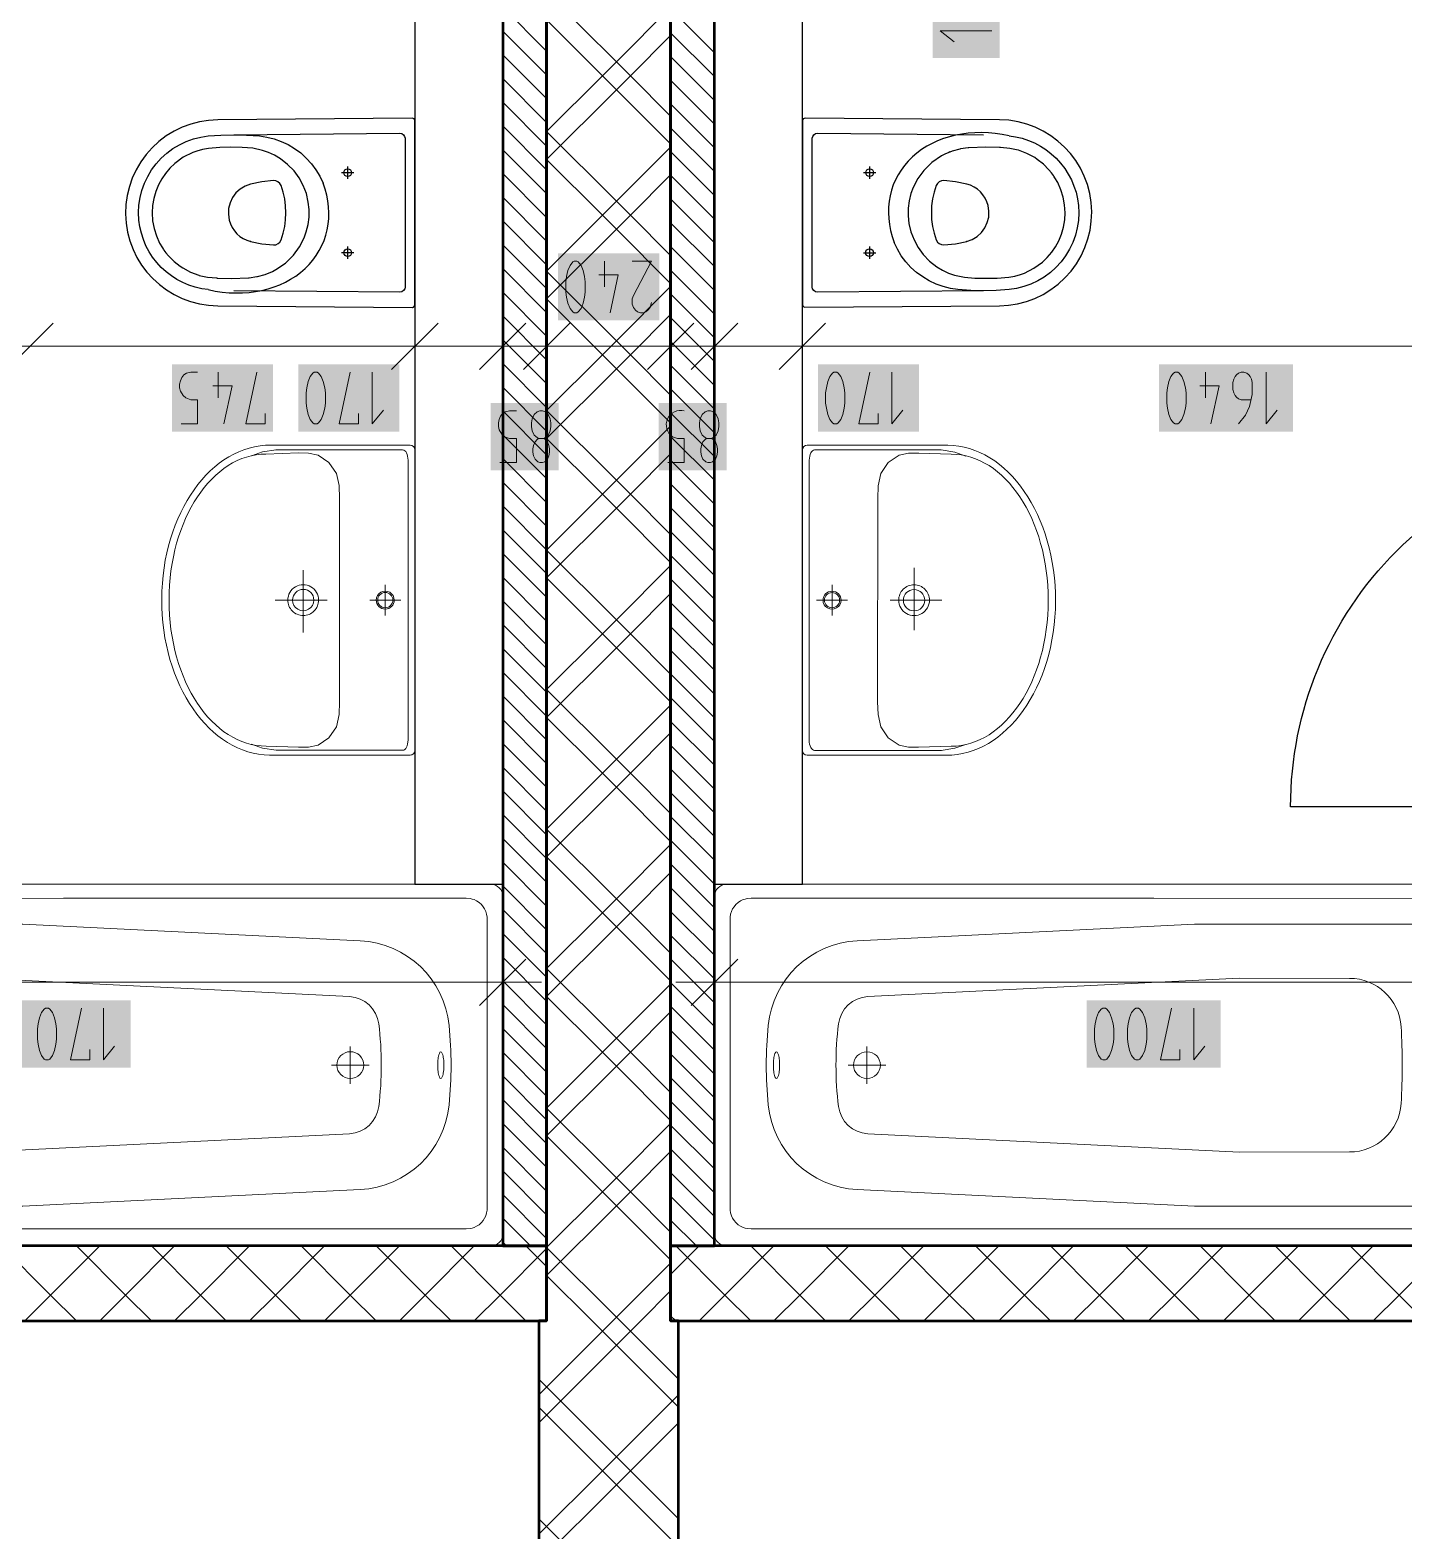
# Model space of a CAD drawing. Header units: millimetres. Extents: x 0 to 594, y 0 to 420.
# Drawn here: x 446.8 to 474.06, y 175.77 to 205.55 of the extents above; entities that cross this region are included whole.
import ezdxf

# ---------------------------------------------------------------- set-up
doc = ezdxf.new("R2010")
doc.units = ezdxf.units.MM
doc.header["$LTSCALE"] = 8
for name, color, linetype in [('PDF_Dvere', 7, 'Continuous'), ('PDF_Instalacni prizdivka do 1m', 7, 'Continuous'), ('PDF_Koty delkove', 7, 'Continuous'), ('PDF_Kuchyne', 7, 'Continuous'), ('PDF_Pricky sadrokarton', 7, 'Continuous'), ('PDF_Pricky zdene', 7, 'Continuous'), ('PDF_Sanita', 7, 'Continuous'), ('PDF_Steny akusticke', 7, 'Continuous')]:
    doc.layers.add(name, color=color, linetype=linetype)

msp = doc.modelspace()

# ---------------------------------------------------------------- linework, layer by layer
at = {"layer": 'PDF_Dvere', "lineweight": 25}
msp.add_lwpolyline([(478.986, 190.699), (478.986, 190.138), (471.811, 190.138, -0.414214), (478.986, 197.313), (478.986, 197.31)], format="xyb", dxfattribs=at)
at = {"layer": 'PDF_Instalacni prizdivka do 1m', "lineweight": 25}
for points in [[(456.179, 188.6), (456.179, 207.306), (454.437, 207.306), (454.437, 188.6)], [(460.383, 207.306), (460.383, 188.6), (462.125, 188.6), (462.125, 207.306)]]:
    msp.add_lwpolyline(points, close=True, dxfattribs=at)
at = {"layer": 'PDF_Koty delkove', "lineweight": 18}
for points in [[(465.885, 205.531), (464.86, 205.531), (465.133, 205.313)], [(458.199, 200.965), (458.199, 200.453)], [(458.747, 200.965), (459.13, 200.965), (458.774, 200.282), (458.747, 200.213), (458.747, 200.111), (458.774, 200.043), (458.815, 199.992), (458.856, 199.957), (458.911, 199.94), (458.965, 199.94), (459.02, 199.957), (459.061, 199.992), (459.102, 200.043), (459.13, 200.144)], [(458.089, 200.692), (458.473, 200.692), (458.308, 199.94)], [(454.437, 200.043), (454.437, 199.274), (454.437, 198.505)], [(456.179, 200.043), (456.179, 199.274), (456.179, 198.505)], [(457.051, 200.043), (457.051, 199.274), (457.051, 198.505)], [(459.511, 200.043), (459.511, 199.274), (459.511, 198.505)], [(460.383, 200.043), (460.383, 199.274), (460.383, 198.505)], [(462.125, 200.043), (462.125, 199.274), (462.125, 198.505)], [(447.263, 199.735), (446.34, 198.813)], [(454.898, 199.735), (453.976, 198.813)], [(456.641, 199.735), (455.718, 198.813)], [(457.513, 199.735), (456.59, 198.813)], [(459.973, 199.735), (459.05, 198.813)], [(460.844, 199.735), (459.921, 198.813)], [(462.586, 199.735), (461.664, 198.813)], [(414.361, 199.274), (416.513, 199.274), (436.5, 199.274), (437.628, 199.274), (446.801, 199.274), (454.437, 199.274), (456.179, 199.274), (457.051, 199.274), (459.511, 199.274), (460.383, 199.274), (462.125, 199.274), (478.935, 199.274), (481.087, 199.274), (493.387, 199.274), (496.155, 199.274), (515.066, 199.274), (516.193, 199.274), (522.307, 199.274), (528.074, 199.274), (544.227, 199.274), (545.764, 199.274), (549.377, 199.274), (549.557, 199.274), (550.326, 199.274)], [(449.797, 197.737), (450.126, 197.737), (450.126, 198.214), (449.989, 198.214), (449.893, 198.249), (449.838, 198.3), (449.784, 198.386), (449.77, 198.453), (449.77, 198.522), (449.784, 198.591), (449.811, 198.658), (449.852, 198.709), (449.907, 198.744)], [(449.907, 198.744), (449.989, 198.762), (450.126, 198.762)], [(450.537, 198.762), (450.537, 198.249)], [(451.468, 197.941), (451.468, 197.737), (451.084, 197.737), (451.303, 198.762)], [(453.319, 197.941), (453.319, 197.737), (452.935, 197.737), (453.154, 198.762)], [(453.592, 198.762), (453.592, 197.737), (453.811, 198.009)], [(462.832, 198.744), (462.805, 198.762), (462.75, 198.762), (462.722, 198.744), (462.668, 198.676), (462.627, 198.573), (462.6, 198.453), (462.586, 198.351)], [(462.586, 198.351), (462.586, 198.146), (462.6, 198.044), (462.627, 197.924), (462.668, 197.822), (462.722, 197.753), (462.75, 197.737), (462.805, 197.737), (462.832, 197.753), (462.887, 197.822), (462.928, 197.924), (462.956, 198.044), (462.97, 198.146), (462.97, 198.351), (462.956, 198.453), (462.928, 198.573), (462.887, 198.676), (462.832, 198.744)], [(463.627, 197.941), (463.627, 197.737), (463.243, 197.737), (463.462, 198.762)], [(463.9, 198.762), (463.9, 197.737), (464.119, 198.009)], [(470.119, 198.762), (470.119, 198.249)], [(471.022, 198.214), (470.831, 198.214), (470.776, 198.232), (470.735, 198.266), (470.708, 198.3), (470.681, 198.351), (470.667, 198.419), (470.667, 198.556), (470.681, 198.624), (470.708, 198.676), (470.735, 198.709), (470.776, 198.744), (470.831, 198.762), (470.885, 198.762), (470.94, 198.744), (470.981, 198.709), (471.008, 198.676), (471.036, 198.624), (471.05, 198.556), (471.05, 198.317), (470.995, 198.078), (470.913, 197.907)], [(471.324, 198.762), (471.324, 197.737), (471.542, 198.009)], [(450.427, 198.488), (450.811, 198.488), (450.646, 197.737)], [(470.01, 198.488), (470.393, 198.488), (470.228, 197.737)], [(456.122, 196.968), (456.451, 196.968), (456.451, 197.446), (456.313, 197.446), (456.218, 197.48), (456.163, 197.532), (456.109, 197.617), (456.095, 197.684), (456.095, 197.753), (456.109, 197.822), (456.136, 197.889), (456.177, 197.941)], [(456.177, 197.941), (456.231, 197.976), (456.313, 197.993), (456.451, 197.993)], [(470.913, 197.907), (470.776, 197.737)], [(456.998, 197.446), (457.025, 197.428), (457.067, 197.377), (457.094, 197.309), (457.108, 197.241), (457.108, 197.172), (457.094, 197.104), (457.067, 197.036), (457.012, 196.984), (456.97, 196.968), (456.916, 196.968), (456.875, 196.984), (456.82, 197.036), (456.793, 197.104), (456.779, 197.172), (456.779, 197.241), (456.793, 197.309), (456.82, 197.377), (456.861, 197.428), (456.888, 197.446)], [(460.33, 197.446), (460.357, 197.428), (460.398, 197.377), (460.425, 197.309), (460.439, 197.241), (460.439, 197.172), (460.425, 197.104), (460.398, 197.036), (460.343, 196.984), (460.302, 196.968), (460.248, 196.968), (460.207, 196.984), (460.152, 197.036), (460.125, 197.104), (460.111, 197.172), (460.111, 197.241), (460.125, 197.309), (460.152, 197.377), (460.193, 197.428), (460.22, 197.446)], [(456.179, 187.424), (456.179, 186.656), (456.179, 185.887)], [(460.383, 187.424), (460.383, 186.656), (460.383, 185.887)], [(456.641, 187.117), (455.718, 186.194)], [(460.844, 187.117), (459.921, 186.194)], [(456.179, 186.656), (448.005, 186.656), (438.755, 186.656), (437.628, 186.656), (436.142, 186.656)], [(456.179, 186.656), (456.948, 186.656)], [(460.383, 186.656), (459.614, 186.656)], [(478.935, 186.656), (477.807, 186.656), (477.295, 186.656), (460.383, 186.656)], [(447.987, 185.322), (447.987, 185.118), (447.604, 185.118), (447.822, 186.143)], [(448.261, 186.143), (448.261, 185.118), (448.479, 185.391)], [(468.739, 185.118), (468.793, 185.118), (468.821, 185.134), (468.875, 185.203), (468.916, 185.306), (468.944, 185.426), (468.958, 185.527), (468.958, 185.732), (468.944, 185.835), (468.916, 185.954), (468.875, 186.057), (468.821, 186.126), (468.793, 186.143), (468.739, 186.143), (468.711, 186.126), (468.657, 186.057), (468.616, 185.954), (468.589, 185.835), (468.575, 185.732)], [(469.615, 185.322), (469.615, 185.118), (469.232, 185.118), (469.45, 186.143)], [(469.889, 186.143), (469.889, 185.118), (470.107, 185.391)], [(468.575, 185.732), (468.575, 185.527), (468.589, 185.426), (468.616, 185.306), (468.657, 185.203), (468.711, 185.134), (468.739, 185.118)]]:
    msp.add_lwpolyline(points, dxfattribs=at)
for points in [[(457.432, 200.554), (457.432, 200.349), (457.446, 200.248), (457.473, 200.128), (457.515, 200.026), (457.569, 199.957), (457.597, 199.94), (457.651, 199.94), (457.679, 199.957), (457.733, 200.026), (457.774, 200.128), (457.802, 200.248), (457.816, 200.349), (457.816, 200.554), (457.802, 200.657), (457.774, 200.777), (457.733, 200.879), (457.679, 200.948), (457.651, 200.965), (457.597, 200.965), (457.569, 200.948), (457.515, 200.879), (457.473, 200.777), (457.446, 200.657)], [(452.278, 198.351), (452.278, 198.146), (452.292, 198.044), (452.319, 197.924), (452.36, 197.822), (452.414, 197.753), (452.442, 197.737), (452.496, 197.737), (452.524, 197.753), (452.579, 197.822), (452.62, 197.924), (452.648, 198.044), (452.662, 198.146), (452.662, 198.351), (452.648, 198.453), (452.62, 198.573), (452.579, 198.676), (452.524, 198.744), (452.496, 198.762), (452.442, 198.762), (452.414, 198.744), (452.36, 198.676), (452.319, 198.573), (452.292, 198.453)], [(469.353, 198.351), (469.353, 198.146), (469.367, 198.044), (469.394, 197.924), (469.435, 197.822), (469.489, 197.753), (469.517, 197.737), (469.571, 197.737), (469.599, 197.753), (469.653, 197.822), (469.694, 197.924), (469.722, 198.044), (469.736, 198.146), (469.736, 198.351), (469.722, 198.453), (469.694, 198.573), (469.653, 198.676), (469.599, 198.744), (469.571, 198.762), (469.517, 198.762), (469.489, 198.744), (469.435, 198.676), (469.394, 198.573), (469.367, 198.453)], [(456.752, 197.753), (456.752, 197.684), (456.766, 197.599), (456.806, 197.514), (456.861, 197.463), (456.888, 197.446), (456.998, 197.446), (457.025, 197.463), (457.081, 197.514), (457.122, 197.599), (457.136, 197.684), (457.136, 197.753), (457.122, 197.838), (457.081, 197.924), (457.025, 197.976), (456.97, 197.993), (456.916, 197.993), (456.861, 197.976), (456.806, 197.924), (456.766, 197.838)], [(460.084, 197.753), (460.084, 197.684), (460.098, 197.599), (460.138, 197.514), (460.193, 197.463), (460.22, 197.446), (460.33, 197.446), (460.357, 197.463), (460.412, 197.514), (460.453, 197.599), (460.467, 197.684), (460.467, 197.753), (460.453, 197.838), (460.412, 197.924), (460.357, 197.976), (460.302, 197.993), (460.248, 197.993), (460.193, 197.976), (460.138, 197.924), (460.098, 197.838)], [(446.947, 185.732), (446.947, 185.527), (446.96, 185.426), (446.988, 185.306), (447.029, 185.203), (447.083, 185.134), (447.111, 185.118), (447.165, 185.118), (447.193, 185.134), (447.247, 185.203), (447.288, 185.306), (447.316, 185.426), (447.33, 185.527), (447.33, 185.732), (447.316, 185.835), (447.288, 185.954), (447.247, 186.057), (447.193, 186.126), (447.165, 186.143), (447.111, 186.143), (447.083, 186.126), (447.029, 186.057), (446.988, 185.954), (446.96, 185.835)], [(467.918, 185.732), (467.918, 185.527), (467.932, 185.426), (467.959, 185.306), (468, 185.203), (468.054, 185.134), (468.082, 185.118), (468.136, 185.118), (468.164, 185.134), (468.218, 185.203), (468.259, 185.306), (468.287, 185.426), (468.301, 185.527), (468.301, 185.732), (468.287, 185.835), (468.259, 185.954), (468.218, 186.057), (468.164, 186.126), (468.136, 186.143), (468.082, 186.143), (468.054, 186.126), (468, 186.057), (467.959, 185.954), (467.932, 185.835)]]:
    msp.add_lwpolyline(points, close=True, dxfattribs=at)
msp.add_lwpolyline([(459.454, 196.968), (459.782, 196.968), (459.782, 197.446), (459.645, 197.446), (459.55, 197.48, -0.843837), (459.782, 197.993)], format="xyb", dxfattribs=at)
at = {"layer": 'PDF_Koty delkove', "color": 7, "lineweight": 18, "true_color": 0xffffff, "transparency": 33554559}
for points in [[(466.039, 204.994), (466.039, 206.999), (464.706, 204.994), (464.706, 206.999)], [(459.284, 201.119), (457.279, 201.119), (459.284, 199.787), (457.279, 199.787)], [(451.622, 198.915), (449.617, 198.915), (451.622, 197.583), (449.617, 197.583)], [(454.129, 198.915), (452.125, 198.915), (454.129, 197.583), (452.125, 197.583)], [(464.437, 198.915), (462.433, 198.915), (464.437, 197.583), (462.433, 197.583)], [(471.861, 198.915), (469.199, 198.915), (471.861, 197.583), (469.199, 197.583)], [(457.289, 198.147), (455.941, 198.147), (457.289, 196.814), (455.941, 196.814)], [(460.621, 198.147), (459.273, 198.147), (460.621, 196.814), (459.273, 196.814)], [(448.798, 186.297), (446.136, 186.297), (448.798, 184.964), (446.136, 184.964)], [(470.426, 186.297), (467.764, 186.297), (470.426, 184.964), (467.764, 184.964)]]:
    msp.add_solid(points, dxfattribs=at)
at = {"layer": 'PDF_Kuchyne', "lineweight": 13}
msp.add_lwpolyline([(438.448, 173.789), (438.448, 179.939), (456.898, 179.939), (456.898, 173.789)], dxfattribs=at)
msp.add_lwpolyline([(459.665, 179.939), (459.665, 173.789), (459.665, 161.489), (465.815, 161.489), (465.815, 173.789), (478.935, 173.789), (478.935, 179.939)], close=True, dxfattribs=at)
at = {"layer": 'PDF_Pricky sadrokarton', "lineweight": 50}
for points in [[(457.051, 181.425), (457.051, 207.306), (456.179, 207.306), (456.179, 188.6), (456.179, 181.425)], [(459.511, 207.306), (459.511, 181.425), (460.383, 181.425), (460.383, 188.6), (460.383, 207.306)]]:
    msp.add_lwpolyline(points, close=True, dxfattribs=at)
at = {"layer": 'PDF_Pricky sadrokarton', "lineweight": 9}
for points in [[(457.051, 205.129), (456.179, 206)], [(460.383, 205.095), (459.511, 205.966)], [(457.051, 204.658), (456.179, 205.529)], [(460.383, 204.624), (459.511, 205.495)], [(457.051, 204.187), (456.179, 205.058)], [(460.383, 204.153), (459.511, 205.024)], [(460.383, 205.095), (460.383, 205.095)], [(457.051, 203.716), (456.179, 204.587)], [(460.383, 203.681), (459.511, 204.553)], [(457.051, 203.245), (456.179, 204.116)], [(460.383, 203.21), (459.511, 204.082)], [(457.051, 202.774), (456.179, 203.645)], [(460.383, 202.739), (459.511, 203.61)], [(457.051, 202.302), (456.179, 203.174)], [(460.383, 202.268), (459.511, 203.139)], [(457.051, 201.831), (456.179, 202.703)], [(460.383, 201.797), (459.511, 202.668)], [(457.051, 201.36), (456.179, 202.231)], [(460.383, 201.326), (459.511, 202.197)], [(457.051, 200.889), (456.179, 201.76)], [(460.383, 200.855), (459.511, 201.726)], [(460.383, 201.797), (460.383, 201.797)], [(457.051, 200.418), (456.179, 201.289)], [(460.383, 200.384), (459.511, 201.255)], [(457.051, 199.947), (456.179, 200.818)], [(460.383, 199.913), (459.511, 200.784)], [(457.051, 199.476), (456.179, 200.347)], [(460.383, 199.442), (459.511, 200.313)], [(457.051, 199.005), (456.179, 199.876)], [(460.383, 198.97), (459.511, 199.842)], [(457.051, 198.534), (456.179, 199.405)], [(460.383, 198.499), (459.511, 199.371)], [(457.051, 198.062), (456.179, 198.934)], [(460.383, 198.028), (459.511, 198.899)], [(457.051, 197.591), (456.179, 198.463)], [(460.383, 197.557), (459.511, 198.428)], [(457.051, 197.12), (456.179, 197.991)], [(460.383, 197.086), (459.511, 197.957)], [(457.051, 196.649), (456.179, 197.52)], [(460.383, 196.615), (459.511, 197.486)], [(457.051, 196.178), (456.179, 197.049)], [(460.383, 196.144), (459.511, 197.015)], [(457.051, 195.707), (456.179, 196.578)], [(460.383, 195.673), (459.511, 196.544)], [(457.051, 195.236), (456.179, 196.107)], [(460.383, 195.202), (459.511, 196.073)], [(457.051, 194.765), (456.179, 195.636)], [(460.383, 194.73), (459.511, 195.602)], [(457.051, 194.294), (456.179, 195.165)], [(460.383, 194.259), (459.511, 195.131)], [(457.051, 193.823), (456.179, 194.694)], [(460.383, 193.788), (459.511, 194.659)], [(457.051, 193.351), (456.179, 194.223)], [(460.383, 193.317), (459.511, 194.188)], [(457.051, 192.88), (456.179, 193.752)], [(460.383, 192.846), (459.511, 193.717)], [(457.051, 192.409), (456.179, 193.28)], [(460.383, 192.375), (459.511, 193.246)], [(457.051, 191.938), (456.179, 192.809)], [(460.383, 191.904), (459.511, 192.775)], [(457.051, 191.467), (456.179, 192.338)], [(460.383, 191.433), (459.511, 192.304)], [(457.051, 190.996), (456.179, 191.867)], [(460.383, 190.962), (459.511, 191.833)], [(457.051, 190.525), (456.179, 191.396)], [(460.383, 190.491), (459.511, 191.362)], [(457.051, 190.054), (456.179, 190.925)], [(460.383, 190.019), (459.511, 190.891)], [(457.051, 189.583), (456.179, 190.454)], [(460.383, 189.548), (459.511, 190.42)], [(457.051, 189.111), (456.179, 189.983)], [(460.383, 189.077), (459.511, 189.948)], [(457.051, 188.64), (456.179, 189.512)], [(460.383, 188.606), (459.511, 189.477)], [(457.051, 188.169), (456.179, 189.04)], [(460.383, 188.135), (459.511, 189.006)], [(457.051, 187.698), (456.179, 188.569)], [(460.383, 187.664), (459.511, 188.535)], [(457.051, 187.227), (456.179, 188.098)], [(460.383, 187.193), (459.511, 188.064)], [(457.051, 186.756), (456.179, 187.627)], [(460.383, 186.722), (459.511, 187.593)], [(457.051, 186.285), (456.179, 187.156)], [(460.383, 186.251), (459.511, 187.122)], [(457.051, 185.814), (456.179, 186.685)], [(460.383, 185.779), (459.511, 186.651)], [(457.051, 185.343), (456.179, 186.214)], [(460.383, 185.308), (459.511, 186.18)], [(457.051, 184.872), (456.179, 185.743)], [(460.383, 184.837), (459.511, 185.708)], [(457.051, 184.4), (456.179, 185.272)], [(460.383, 184.366), (459.511, 185.237)], [(457.051, 183.929), (456.179, 184.801)], [(460.383, 183.895), (459.511, 184.766)], [(457.051, 183.458), (456.179, 184.329)], [(460.383, 183.424), (459.511, 184.295)], [(457.051, 182.987), (456.179, 183.858)], [(460.383, 182.953), (459.511, 183.824)], [(457.051, 182.516), (456.179, 183.387)], [(460.383, 182.482), (459.511, 183.353)], [(459.511, 183.353), (459.511, 183.353)], [(457.051, 182.045), (456.179, 182.916)], [(460.383, 182.011), (459.511, 182.882)], [(457.051, 181.574), (456.179, 182.445)], [(460.383, 181.54), (459.511, 182.411)], [(456.728, 181.425), (456.179, 181.974)], [(460.026, 181.425), (459.511, 181.94)], [(456.257, 181.425), (456.179, 181.503)], [(459.555, 181.425), (459.511, 181.469)]]:
    msp.add_lwpolyline(points, dxfattribs=at)
at = {"layer": 'PDF_Pricky zdene', "lineweight": 50}
msp.add_lwpolyline([(436.142, 181.425), (436.142, 179.939), (456.898, 179.939), (457.051, 179.939), (457.051, 181.425), (437.628, 181.425)], dxfattribs=at)
at = {"layer": 'PDF_Pricky zdene', "lineweight": 9}
for points in [[(447.724, 179.939), (447.211, 180.451), (446.238, 181.425)], [(448.185, 181.425), (447.211, 180.451), (446.699, 179.939)], [(449.21, 179.939), (448.698, 180.451), (447.724, 181.425)], [(449.671, 181.425), (448.698, 180.451), (448.185, 179.939)], [(450.696, 179.939), (450.184, 180.451), (449.21, 181.425)], [(451.158, 181.425), (450.184, 180.451), (449.671, 179.939)], [(452.183, 179.939), (451.67, 180.451), (450.696, 181.425)], [(452.644, 181.425), (451.67, 180.451), (451.158, 179.939)], [(453.669, 179.939), (453.156, 180.451), (452.183, 181.425)], [(454.13, 181.425), (453.156, 180.451), (452.644, 179.939)], [(455.155, 179.939), (454.643, 180.451), (453.669, 181.425)], [(455.616, 181.425), (454.643, 180.451), (454.13, 179.939)], [(456.641, 179.939), (456.129, 180.451), (455.155, 181.425)], [(457.051, 181.374), (456.129, 180.451), (455.616, 179.939)], [(457.051, 181.015), (456.641, 181.425)], [(460.075, 181.425), (459.511, 180.861)], [(461.1, 179.939), (460.588, 180.451), (459.614, 181.425)], [(461.561, 181.425), (460.588, 180.451), (460.075, 179.939)], [(462.586, 179.939), (462.074, 180.451), (461.1, 181.425)], [(463.048, 181.425), (462.074, 180.451), (461.561, 179.939)], [(464.073, 179.939), (463.56, 180.451), (462.586, 181.425)], [(464.534, 181.425), (463.56, 180.451), (463.048, 179.939)], [(465.559, 179.939), (465.046, 180.451), (464.073, 181.425)], [(466.02, 181.425), (465.046, 180.451), (464.534, 179.939)], [(467.045, 179.939), (466.533, 180.451), (465.559, 181.425)], [(467.506, 181.425), (466.533, 180.451), (466.02, 179.939)], [(468.531, 179.939), (468.019, 180.451), (467.045, 181.425)], [(468.993, 181.425), (468.019, 180.451), (467.506, 179.939)], [(470.018, 179.939), (469.505, 180.451), (468.531, 181.425)], [(470.479, 181.425), (469.505, 180.451), (468.993, 179.939)], [(471.504, 179.939), (470.991, 180.451), (470.018, 181.425)], [(471.965, 181.425), (470.991, 180.451), (470.479, 179.939)], [(472.99, 179.939), (472.478, 180.451), (471.504, 181.425)], [(473.451, 181.425), (472.478, 180.451), (471.965, 179.939)], [(474.476, 179.939), (473.964, 180.451), (472.99, 181.425)], [(474.937, 181.425), (473.964, 180.451), (473.451, 179.939)], [(459.614, 179.939), (459.511, 180.041)]]:
    msp.add_lwpolyline(points, dxfattribs=at)
at = {"layer": 'PDF_Pricky zdene', "lineweight": 50}
msp.add_lwpolyline([(478.986, 181.425), (478.935, 181.425), (459.511, 181.425), (459.511, 179.939), (459.665, 179.939), (478.935, 179.939), (478.986, 179.939)], close=True, dxfattribs=at)
at = {"layer": 'PDF_Sanita', "lineweight": 25}
for points in [[(450.528, 200.077), (454.387, 200.046), (454.387, 200.046), (454.423, 200.062), (454.438, 200.098), (454.436, 203.752), (454.436, 203.752), (454.42, 203.789), (454.384, 203.803), (450.525, 203.767), (450.344, 203.756), (450.165, 203.728), (449.991, 203.683), (449.821, 203.62), (449.658, 203.541), (449.504, 203.447), (449.359, 203.337), (449.226, 203.214), (449.105, 203.078), (448.999, 202.932), (448.907, 202.776), (448.831, 202.611), (448.772, 202.441), (448.73, 202.265), (448.705, 202.086), (448.698, 201.905, 0.409112)], [(466.036, 203.768), (462.177, 203.803), (462.177, 203.803), (462.141, 203.788), (462.126, 203.752), (462.124, 200.098), (462.124, 200.097), (462.14, 200.061), (462.176, 200.047), (466.035, 200.079), (466.216, 200.089), (466.395, 200.117), (466.569, 200.162), (466.739, 200.224), (466.902, 200.303), (467.056, 200.398), (467.201, 200.507), (467.334, 200.63), (467.455, 200.765), (467.562, 200.912), (467.654, 201.068), (467.73, 201.232), (467.789, 201.403), (467.832, 201.578), (467.857, 201.757), (467.864, 201.939, 0.409115)]]:
    msp.add_lwpolyline(points, format="xyb", close=True, dxfattribs=at)
for points in [[(450.339, 200.398), (450.209, 200.416), (450.081, 200.445), (449.955, 200.486), (449.834, 200.537), (449.717, 200.598), (449.606, 200.669), (449.501, 200.749), (449.404, 200.839), (449.315, 200.936), (449.234, 201.04), (449.163, 201.151), (449.101, 201.268), (449.05, 201.39), (449.01, 201.515), (448.98, 201.643), (448.962, 201.775), (448.955, 201.925), (448.962, 202.075), (448.984, 202.223), (449.021, 202.368), (449.072, 202.509), (449.136, 202.645), (449.214, 202.774), (449.304, 202.895), (449.405, 203.006), (449.517, 203.107), (449.637, 203.197), (449.766, 203.274), (449.902, 203.338), (450.043, 203.388), (450.189, 203.424), (450.336, 203.446), (450.59, 203.464), (450.843, 203.47), (451.096, 203.464), (451.351, 203.446), (451.498, 203.425), (451.644, 203.389), (451.785, 203.339), (451.921, 203.275), (452.05, 203.198), (452.171, 203.109), (452.282, 203.008), (452.384, 202.897), (452.474, 202.776), (452.552, 202.648), (452.616, 202.512)], [(450.843, 203.47), (454.138, 203.501), (454.177, 203.494), (454.21, 203.472), (454.233, 203.439), (454.241, 203.4), (454.241, 203.399), (454.243, 200.451), (454.243, 200.45), (454.235, 200.411), (454.213, 200.378), (454.179, 200.356), (454.14, 200.348), (450.846, 200.375)], [(465.717, 200.376), (462.423, 200.348), (462.383, 200.356), (462.35, 200.378), (462.327, 200.411), (462.319, 200.45), (462.319, 200.451), (462.32, 203.399), (462.32, 203.4), (462.329, 203.439), (462.351, 203.472), (462.385, 203.494), (462.424, 203.501), (465.718, 203.471)], [(466.225, 203.447), (466.354, 203.429), (466.483, 203.4), (466.608, 203.359), (466.73, 203.308), (466.846, 203.247), (466.957, 203.176), (467.062, 203.095), (467.159, 203.006), (467.248, 202.908), (467.329, 202.804), (467.4, 202.692), (467.461, 202.576), (467.512, 202.454), (467.553, 202.329), (467.582, 202.2), (467.6, 202.069), (467.607, 201.919), (467.6, 201.769), (467.577, 201.621), (467.541, 201.476), (467.49, 201.334), (467.425, 201.199), (467.347, 201.07), (467.257, 200.949), (467.156, 200.838), (467.044, 200.737), (466.923, 200.648), (466.794, 200.571), (466.658, 200.507), (466.517, 200.457), (466.371, 200.421), (466.224, 200.4), (465.97, 200.381), (465.717, 200.376), (465.464, 200.382), (465.21, 200.4), (465.063, 200.422), (464.917, 200.458), (464.776, 200.508), (464.64, 200.572), (464.511, 200.649), (464.39, 200.738), (464.278, 200.839), (464.177, 200.95), (464.087, 201.071), (464.01, 201.2), (463.945, 201.336)], [(449.459, 201.181), (449.497, 201.129), (449.549, 201.066), (449.658, 200.957), (449.78, 200.861), (449.83, 200.828), (449.986, 200.745), (450.152, 200.683), (450.158, 200.681), (450.32, 200.647), (450.509, 200.629), (450.509, 200.628), (450.529, 200.627), (450.796, 200.621), (451.139, 200.634), (451.15, 200.635), (451.302, 200.656), (451.315, 200.658), (451.468, 200.701), (451.614, 200.761), (451.679, 200.795), (451.868, 200.924), (452.032, 201.084), (452.15, 201.247), (452.242, 201.426), (452.283, 201.542), (452.319, 201.687), (452.338, 201.836), (452.339, 201.986), (452.323, 202.135), (452.284, 202.302), (452.222, 202.462), (452.14, 202.613), (452.039, 202.752), (451.912, 202.883), (451.768, 202.995), (451.768, 202.995), (451.654, 203.063), (451.534, 203.119), (451.416, 203.161), (451.221, 203.202), (451.013, 203.218), (451.013, 203.218), (450.782, 203.223), (450.569, 203.218), (450.34, 203.201), (450.224, 203.18), (450.11, 203.148), (450.11, 203.148), (450.029, 203.118), (450.029, 203.118), (449.843, 203.024), (449.674, 202.901), (449.577, 202.808), (449.49, 202.705), (449.414, 202.594), (449.35, 202.476), (449.296, 202.344), (449.257, 202.206), (449.233, 202.064), (449.225, 201.921), (449.234, 201.766), (449.262, 201.613), (449.309, 201.465), (449.372, 201.323), (449.372, 201.323), (449.429, 201.225), (449.451, 201.193), (449.459, 201.181)], [(467.104, 202.664), (467.066, 202.715), (467.014, 202.778), (466.905, 202.887), (466.783, 202.983), (466.733, 203.017), (466.578, 203.1), (466.412, 203.162), (466.406, 203.164), (466.243, 203.199), (466.054, 203.217), (466.054, 203.217), (466.034, 203.218), (465.767, 203.225), (465.424, 203.212), (465.413, 203.211), (465.261, 203.19), (465.249, 203.188), (465.096, 203.146), (464.949, 203.086), (464.885, 203.052), (464.695, 202.923)], [(465.048, 203.129), (465.027, 203.12)], [(453.104, 202.595), (453.104, 202.841)], [(463.458, 202.842), (463.458, 202.596)], [(464.695, 202.923), (464.531, 202.763), (464.413, 202.6), (464.321, 202.421), (464.279, 202.306), (464.243, 202.16), (464.224, 202.011), (464.223, 201.861), (464.239, 201.712), (464.278, 201.545), (464.339, 201.385), (464.421, 201.234), (464.522, 201.095), (464.649, 200.964), (464.793, 200.851), (464.793, 200.851), (464.906, 200.783), (465.026, 200.727), (465.144, 200.686), (465.34, 200.644), (465.548, 200.628), (465.548, 200.628), (465.779, 200.623), (465.992, 200.627), (466.22, 200.644), (466.337, 200.665), (466.451, 200.697), (466.451, 200.697), (466.531, 200.727), (466.531, 200.727), (466.718, 200.821), (466.887, 200.944), (466.984, 201.037), (467.071, 201.139), (467.147, 201.25), (467.211, 201.368), (467.266, 201.501), (467.305, 201.638), (467.329, 201.78), (467.337, 201.923), (467.328, 202.078), (467.3, 202.231), (467.254, 202.379), (467.19, 202.521), (467.19, 202.521), (467.134, 202.619), (467.112, 202.651), (467.104, 202.664)], [(451.873, 201.786), (451.879, 201.923), (451.873, 202.06), (451.854, 202.197), (451.824, 202.331), (451.781, 202.461), (451.757, 202.504), (451.721, 202.536), (451.677, 202.556), (451.629, 202.561), (451.401, 202.537), (451.177, 202.492), (451.178, 202.492), (451.07, 202.453), (450.971, 202.394), (450.886, 202.316), (450.818, 202.223), (450.769, 202.119), (450.741, 202.007), (450.736, 201.892), (450.753, 201.778), (450.777, 201.703), (450.812, 201.632), (450.855, 201.566), (450.907, 201.507), (450.967, 201.455), (451.033, 201.412), (451.104, 201.377), (451.179, 201.353), (451.178, 201.353), (451.402, 201.308), (451.63, 201.285), (451.678, 201.29), (451.722, 201.31), (451.758, 201.342), (451.782, 201.384)], [(453.227, 202.718), (452.981, 202.718)], [(454.436, 202.719), (454.436, 202.694)], [(462.125, 202.694), (462.125, 202.719)], [(463.335, 202.719), (463.581, 202.719)], [(464.689, 202.061), (464.683, 201.924), (464.689, 201.787), (464.707, 201.65), (464.738, 201.516), (464.78, 201.386), (464.804, 201.343), (464.84, 201.311), (464.884, 201.291), (464.932, 201.286), (465.16, 201.309), (465.384, 201.355), (465.383, 201.354), (465.492, 201.393), (465.59, 201.452), (465.675, 201.53), (465.744, 201.623), (465.793, 201.727), (465.821, 201.839), (465.826, 201.953), (465.809, 202.067), (465.785, 202.142), (465.751, 202.213), (465.707, 202.279), (465.655, 202.339), (465.596, 202.391), (465.53, 202.434), (465.459, 202.469), (465.384, 202.493), (465.385, 202.493), (465.16, 202.538), (464.933, 202.562), (464.885, 202.557), (464.84, 202.537), (464.804, 202.505), (464.781, 202.462)], [(464.781, 202.462), (464.738, 202.332), (464.708, 202.198), (464.689, 202.061)], [(451.782, 201.384), (451.824, 201.515), (451.855, 201.649), (451.873, 201.786)], [(453.228, 201.13), (452.982, 201.129)], [(453.105, 201.007), (453.105, 201.253)], [(454.437, 201.156), (454.437, 201.131)], [(462.125, 201.131), (462.125, 201.156)], [(463.334, 201.13), (463.58, 201.13)], [(463.457, 201.253), (463.457, 201.007)], [(451.515, 200.718), (451.536, 200.726)]]:
    msp.add_lwpolyline(points, dxfattribs=at)
at = {"layer": 'PDF_Sanita', "lineweight": 13}
for points in [[(451.683, 197.219), (451.414, 197.178), (451.194, 197.098)], [(451.484, 191.342), (452.131, 191.321), (452.329, 191.324), (452.518, 191.363), (452.733, 191.508), (452.88, 191.726), (452.937, 191.969), (452.944, 192.223), (452.944, 196.255), (452.937, 196.509), (452.88, 196.752), (452.733, 196.97), (452.518, 197.114), (452.329, 197.154), (452.131, 197.158), (451.483, 197.136)], [(451.676, 197.221), (452.687, 197.219)], [(454.194, 197.219), (452.687, 197.219)], [(462.368, 197.217), (464.88, 197.217), (465.148, 197.176), (465.368, 197.097)], [(465.079, 197.134), (464.432, 197.155), (464.233, 197.152), (464.045, 197.112), (463.829, 196.968), (463.682, 196.75), (463.625, 196.507), (463.619, 196.253), (463.618, 192.221), (463.625, 191.967), (463.681, 191.724), (463.828, 191.506), (464.044, 191.362), (464.232, 191.322), (464.431, 191.318), (465.078, 191.34)], [(454.302, 191.464), (454.302, 197.014)], [(462.261, 197.012), (462.26, 191.463)], [(452.221, 194.831), (452.221, 193.596)], [(464.34, 193.645), (464.341, 194.88)], [(453.849, 194.544), (453.849, 193.933)], [(462.713, 193.932), (462.713, 194.543)], [(452.697, 194.239), (451.668, 194.239)], [(454.155, 194.239), (453.544, 194.239)], [(462.407, 194.237), (463.018, 194.237)], [(463.865, 194.237), (464.894, 194.237)], [(454.194, 191.259), (451.683, 191.259), (451.414, 191.3), (451.194, 191.379)], [(462.367, 191.258), (463.874, 191.257)], [(464.886, 191.254), (463.874, 191.257)], [(464.879, 191.257), (465.147, 191.298), (465.367, 191.377)], [(439.435, 188.322), (447.467, 188.323), (455.456, 188.323), (455.533, 188.317), (455.572, 188.308), (455.61, 188.296), (455.662, 188.271), (455.711, 188.239), (455.758, 188.197), (455.792, 188.156), (455.821, 188.111), (455.844, 188.061), (455.861, 188.005), (455.87, 187.948), (455.872, 185.043)], [(477.127, 188.322), (469.095, 188.323), (461.106, 188.323), (461.029, 188.317), (460.99, 188.308), (460.952, 188.296), (460.9, 188.271), (460.851, 188.239), (460.804, 188.197), (460.77, 188.156), (460.741, 188.111), (460.718, 188.061), (460.701, 188.005), (460.692, 187.948), (460.69, 185.043)], [(453.156, 184.64), (453.156, 185.386)], [(455.001, 184.858), (454.997, 184.835), (454.99, 184.807), (454.981, 184.779), (454.967, 184.756), (454.951, 184.746), (454.935, 184.756), (454.922, 184.779), (454.912, 184.807), (454.905, 184.835), (454.901, 184.858), (454.898, 184.878), (454.896, 184.895), (454.894, 184.91), (454.893, 184.922), (454.893, 184.932), (454.892, 184.941), (454.89, 184.969), (454.89, 184.997), (454.89, 185.037), (454.892, 185.084), (454.893, 185.093), (454.893, 185.104), (454.894, 185.116), (454.896, 185.13), (454.898, 185.147), (454.901, 185.167), (454.905, 185.191), (454.912, 185.218), (454.922, 185.246), (454.935, 185.27), (454.951, 185.279), (454.967, 185.27), (454.981, 185.246), (454.99, 185.218), (454.997, 185.191), (455.001, 185.167), (455.004, 185.147), (455.006, 185.13), (455.008, 185.116), (455.009, 185.104), (455.01, 185.093), (455.01, 185.084), (455.011, 185.076), (455.012, 185.051), (455.013, 185.024), (455.012, 184.984)], [(461.561, 184.858), (461.565, 184.835), (461.572, 184.807), (461.581, 184.779), (461.595, 184.756), (461.611, 184.746), (461.627, 184.756), (461.64, 184.779), (461.65, 184.807), (461.657, 184.835), (461.661, 184.858), (461.664, 184.878), (461.666, 184.895), (461.668, 184.91), (461.669, 184.922), (461.669, 184.932), (461.67, 184.941), (461.672, 184.969), (461.672, 184.997), (461.672, 185.037), (461.67, 185.084), (461.669, 185.093), (461.669, 185.104), (461.668, 185.116), (461.666, 185.13), (461.664, 185.147), (461.661, 185.167), (461.657, 185.191), (461.65, 185.218), (461.64, 185.246), (461.627, 185.27), (461.611, 185.279), (461.595, 185.27), (461.581, 185.246), (461.572, 185.218), (461.565, 185.191), (461.561, 185.167), (461.558, 185.147), (461.556, 185.13), (461.554, 185.116), (461.553, 185.104), (461.552, 185.093), (461.552, 185.084), (461.551, 185.076), (461.55, 185.051), (461.549, 185.024), (461.55, 184.984)], [(463.406, 184.64), (463.406, 185.386)], [(455.872, 185.043), (455.87, 182.139), (455.861, 182.082), (455.844, 182.026), (455.821, 181.976), (455.792, 181.931), (455.758, 181.89), (455.711, 181.848), (455.662, 181.816), (455.61, 181.791), (455.572, 181.779), (455.533, 181.77), (455.456, 181.763), (447.467, 181.763)], [(452.783, 185.013), (453.529, 185.013)], [(455.012, 184.984), (455.01, 184.932), (455.009, 184.922), (455.008, 184.91), (455.006, 184.895), (455.004, 184.878), (455.001, 184.858)], [(460.69, 185.043), (460.692, 182.139), (460.701, 182.082), (460.718, 182.026), (460.741, 181.976), (460.77, 181.931), (460.804, 181.89), (460.851, 181.848), (460.9, 181.816), (460.952, 181.791), (460.99, 181.779), (461.029, 181.77), (461.106, 181.763), (469.095, 181.763)], [(461.55, 184.984), (461.552, 184.932), (461.553, 184.922), (461.554, 184.91), (461.556, 184.895), (461.558, 184.878), (461.561, 184.858)], [(463.779, 185.013), (463.033, 185.013)], [(447.467, 181.763), (439.435, 181.765)], [(469.095, 181.763), (477.127, 181.765)]]:
    msp.add_lwpolyline(points, dxfattribs=at)
for points in [[(451.586, 197.314), (454.343, 197.314, -0.414199), (454.437, 197.223), (454.437, 197.22), (454.437, 197.2), (454.437, 191.277), (454.437, 191.258), (454.437, 191.255), (454.437, 191.258), (454.437, 191.277)], [(464.976, 191.162), (462.219, 191.163, -0.414199), (462.125, 191.254), (462.125, 191.256), (462.125, 191.276), (462.126, 197.199), (462.126, 197.218), (462.126, 197.221), (462.126, 197.218), (462.126, 197.199)], [(462.126, 197.218, -0.414195), (462.22, 197.312), (464.988, 197.312, -0.003393), (465.007, 197.312)], [(454.437, 191.258, -0.414219), (454.343, 191.164), (451.575, 191.164, -0.002969), (451.555, 191.164)], [(453.72, 185.833, 0.36486), (453.14, 186.372), (445.768, 186.736), (443.583, 186.735, 0.395984), (442.56, 185.773, 0.031037), (442.56, 184.252, 0.395992), (443.583, 183.29), (445.768, 183.289), (453.14, 183.653, 0.36485), (453.72, 184.192)], [(462.842, 185.833, -0.36486), (463.422, 186.372), (470.794, 186.736), (472.979, 186.735, -0.395984), (474.002, 185.773, -0.031037), (474.002, 184.252, -0.395991), (472.979, 183.29), (470.794, 183.289), (463.422, 183.653, -0.36485), (462.842, 184.192)]]:
    msp.add_lwpolyline(points, format="xyb", dxfattribs=at)
for points in [[(452.527, 194.239, 1.000009), (451.916, 194.239, 0.414219), (452.221, 193.933, 0.414219)], [(452.01, 194.239, 1.000001), (452.433, 194.239, 0.999952)], [(464.035, 194.237, 1.000033), (464.646, 194.237, 0.414226), (464.341, 194.542, 0.414231)], [(464.552, 194.237, 0.99999), (464.129, 194.237, 0.999966)], [(454.028, 194.239, 1.000017), (453.671, 194.239, 0.414222), (453.849, 194.06, 0.414232)], [(454, 194.239, 1), (453.699, 194.239, 0.999971)], [(462.534, 194.237, 1.000032), (462.891, 194.237, 0.414257), (462.713, 194.416, 0.414211)], [(462.562, 194.237, 0.999964), (462.863, 194.237, 0.99997)], [(438.99, 181.425), (438.99, 181.425), (455.944, 181.425, 0.414203), (456.179, 181.661), (456.179, 188.364, 0.414206), (455.944, 188.6), (438.99, 188.6, 0.414212), (438.755, 188.364), (438.755, 181.661, 0.414212)], [(477.572, 181.425), (477.572, 181.425), (460.618, 181.425, -0.414212), (460.383, 181.661), (460.383, 188.364, -0.414221), (460.618, 188.6), (477.572, 188.6, -0.414223), (477.807, 188.364), (477.807, 181.661, -0.414212)], [(453.351, 182.545, 0.372024), (455.116, 184.228, 0.048476), (455.116, 185.798, 0.372024), (453.351, 187.481), (446.656, 187.811), (441.465, 187.811, 0.38797), (439.914, 186.394, 0.045237), (439.914, 183.632, 0.387971), (441.465, 182.214), (446.656, 182.214)], [(463.211, 182.545), (469.906, 182.214), (475.097, 182.214, 0.387967), (476.648, 183.632, 0.045237), (476.648, 186.394, 0.387966), (475.097, 187.811), (469.906, 187.811), (463.211, 187.481, 0.372025), (461.446, 185.798, 0.048476), (461.446, 184.228, 0.372024)], [(453.156, 185.279, 0.41421), (452.889, 185.013, 0.41421), (453.156, 184.746, 0.414216), (453.422, 185.013, 0.414216)]]:
    msp.add_lwpolyline(points, format="xyb", close=True, dxfattribs=at)
at = {"layer": 'PDF_Sanita', "lineweight": 25}
for centre in [(453.104, 202.718), (463.458, 202.719), (453.105, 201.13), (463.457, 201.13)]:
    msp.add_circle(centre, 0.0769, dxfattribs=at)
at = {"layer": 'PDF_Sanita', "lineweight": 13}
msp.add_circle((463.406, 185.013), 0.266, dxfattribs=at)
at = {"layer": 'PDF_Sanita', "lineweight": 9}
for centre, start, end in [((447.036, 185.013), 353.0027, 6.9973), ((469.526, 185.013), 173.0027, 186.9973)]:
    msp.add_arc(centre, 6.735, start, end, dxfattribs=at)
at = {"layer": 'PDF_Sanita', "lineweight": 25}
for centre, major_axis, ratio, start_param, end_param in [((466.014, 201.627), (-2.051, 0.932), 0.799398, 4.963978, 6.95533), ((450.548, 202.218), (-2.052, 0.93), 0.799424, 1.82235, 3.813739)]:
    msp.add_ellipse(centre, major_axis=major_axis, ratio=ratio, start_param=start_param, end_param=end_param, dxfattribs=at)
at = {"layer": 'PDF_Sanita', "lineweight": 13}
for points in [[(451.586, 197.314), (450.395, 197.326), (449.423, 195.959), (449.414, 194.26)], [(451.483, 197.136), (450.42, 197.136), (449.558, 195.838), (449.559, 194.238)], [(454.302, 197.014), (454.302, 197.127), (454.254, 197.219), (454.194, 197.219)], [(454.343, 197.314), (454.343, 197.314), (454.343, 197.314), (454.343, 197.314)], [(462.126, 197.218), (462.126, 197.218), (462.126, 197.218), (462.126, 197.218)], [(462.368, 197.217), (462.309, 197.217), (462.261, 197.126), (462.261, 197.012)], [(467.147, 194.215), (467.156, 195.913), (466.198, 197.3), (465.007, 197.312)], [(467.003, 194.237), (467.003, 195.837), (466.142, 197.134), (465.079, 197.134)], [(449.414, 194.26), (449.406, 192.562), (450.365, 191.176), (451.555, 191.164)], [(449.559, 194.238), (449.559, 192.638), (450.421, 191.342), (451.484, 191.342)], [(452.01, 194.239), (452.01, 194.239), (452.01, 194.239), (452.01, 194.239)], [(452.433, 194.239), (452.433, 194.239), (452.433, 194.239), (452.433, 194.239)], [(453.699, 194.239), (453.699, 194.239), (453.699, 194.239), (453.699, 194.239)], [(462.863, 194.237), (462.863, 194.237), (462.863, 194.237), (462.863, 194.237)], [(464.129, 194.237), (464.129, 194.237), (464.129, 194.237), (464.129, 194.237)], [(464.552, 194.237), (464.552, 194.237), (464.552, 194.237), (464.552, 194.237)], [(464.976, 191.162), (466.166, 191.15), (467.139, 192.517), (467.147, 194.215)], [(465.078, 191.34), (466.141, 191.34), (467.003, 192.637), (467.003, 194.237)], [(454.194, 191.259), (454.254, 191.259), (454.302, 191.351), (454.302, 191.464)], [(454.437, 191.258), (454.437, 191.258), (454.437, 191.258), (454.437, 191.258)], [(462.26, 191.463), (462.26, 191.349), (462.308, 191.258), (462.367, 191.258)], [(462.219, 191.163), (462.219, 191.163), (462.219, 191.163), (462.219, 191.163)]]:
    msp.add_open_spline(points, degree=3, dxfattribs=at)
at = {"layer": 'PDF_Steny akusticke', "lineweight": 50}
for points in [[(457.051, 215.711), (457.051, 181.425), (457.051, 179.939)], [(459.511, 179.939), (459.511, 181.425), (459.511, 215.711)], [(457.051, 179.939), (456.898, 179.939), (456.898, 131.969), (459.665, 131.969), (459.665, 179.939), (459.511, 179.939)]]:
    msp.add_lwpolyline(points, dxfattribs=at)
at = {"layer": 'PDF_Steny akusticke', "lineweight": 9}
for points in [[(458.712, 204.641), (458.435, 204.918), (457.051, 206.302)], [(458.435, 204.918), (459.511, 205.994)], [(458.158, 204.641), (457.051, 205.748)], [(458.712, 204.641), (459.511, 205.441)], [(457.051, 203.534), (458.158, 204.641), (458.435, 204.918)], [(458.712, 204.641), (458.435, 204.365), (458.158, 204.641)], [(459.511, 203.842), (458.712, 204.641)], [(457.051, 202.981), (458.435, 204.365)], [(459.511, 203.288), (458.435, 204.365)], [(458.158, 201.874), (458.435, 201.597), (458.712, 201.874), (458.435, 202.151), (457.051, 203.534)], [(458.435, 202.151), (459.511, 203.227)], [(458.158, 201.874), (457.051, 202.981)], [(458.712, 201.874), (459.511, 202.673)], [(457.051, 200.767), (458.158, 201.874), (458.435, 202.151)], [(458.435, 198.83), (458.158, 199.106), (457.051, 200.213), (458.435, 201.597)], [(459.511, 200.521), (458.435, 201.597)], [(459.511, 201.074), (458.712, 201.874)], [(459.511, 198.307), (458.712, 199.106), (458.435, 199.383), (457.051, 200.767)], [(458.435, 199.383), (459.511, 200.459)], [(458.712, 199.106), (459.511, 199.906)], [(457.051, 197.999), (458.158, 199.106), (458.435, 199.383)], [(459.511, 197.753), (458.435, 198.83), (458.712, 199.106)], [(457.051, 197.446), (458.435, 198.83)], [(458.435, 196.616), (457.051, 197.999)], [(458.158, 196.339), (457.051, 197.446)], [(458.158, 196.339), (458.435, 196.062), (458.712, 196.339), (458.435, 196.616), (459.511, 197.692)], [(458.712, 196.339), (459.511, 197.138)], [(457.051, 195.232), (458.158, 196.339), (458.435, 196.616)], [(459.511, 195.539), (458.712, 196.339)], [(457.051, 194.678), (458.435, 196.062)], [(459.511, 194.986), (458.435, 196.062)], [(458.435, 193.848), (457.051, 195.232)], [(458.712, 193.571), (458.435, 193.848), (459.511, 194.924)], [(458.158, 193.571), (457.051, 194.678)], [(458.712, 193.571), (459.511, 194.371)], [(457.051, 192.464), (458.158, 193.571), (458.435, 193.848)], [(458.712, 193.571), (458.435, 193.295), (458.158, 193.571)], [(459.511, 192.772), (458.712, 193.571)], [(457.051, 191.911), (458.435, 193.295)], [(459.511, 192.218), (458.435, 193.295)], [(458.435, 191.081), (457.051, 192.464)], [(458.712, 190.804), (458.435, 191.081), (459.511, 192.157)], [(458.158, 190.804), (457.051, 191.911)], [(458.712, 190.804), (459.511, 191.603)], [(458.435, 188.313), (457.051, 189.697), (458.158, 190.804), (458.435, 191.081)], [(458.435, 190.527), (458.158, 190.804)], [(458.435, 190.527), (458.712, 190.804)], [(459.511, 190.004), (458.712, 190.804)], [(457.051, 189.143), (458.435, 190.527)], [(459.511, 189.451), (458.435, 190.527)], [(458.712, 188.036), (458.435, 188.313), (459.511, 189.389)], [(458.158, 188.036), (457.051, 189.143)], [(458.712, 188.036), (459.511, 188.836)], [(458.158, 188.036), (458.435, 188.313)], [(458.435, 187.76), (458.158, 188.036), (457.051, 186.929)], [(459.511, 186.683), (458.435, 187.76), (458.712, 188.036)], [(459.511, 187.237), (458.712, 188.036)], [(459.511, 183.916), (458.435, 184.992), (458.158, 185.269), (457.051, 186.376), (458.435, 187.76)], [(459.511, 184.469), (458.712, 185.269), (458.435, 185.546), (457.051, 186.929)], [(458.435, 185.546), (459.511, 186.622)], [(458.712, 185.269), (459.511, 186.068)], [(458.158, 185.269), (458.435, 185.546)], [(457.051, 184.162), (458.158, 185.269)], [(458.435, 184.992), (458.712, 185.269)], [(459.511, 181.148), (458.435, 182.225), (458.158, 182.501), (457.051, 183.608), (458.435, 184.992)], [(459.511, 181.702), (458.712, 182.501), (458.435, 182.778), (457.051, 184.162)], [(458.435, 182.778), (459.511, 183.854)], [(458.712, 182.501), (459.511, 183.301)], [(458.158, 182.501), (458.435, 182.778)], [(457.051, 181.394), (458.158, 182.501)], [(458.435, 182.225), (458.712, 182.501)], [(457.051, 180.841), (458.435, 182.225)], [(458.507, 179.939), (458.435, 180.011), (457.051, 181.394)], [(458.435, 180.011), (459.511, 181.087)], [(457.953, 179.939), (457.051, 180.841)], [(458.917, 179.939), (459.511, 180.533)], [(458.158, 179.734), (457.953, 179.939)], [(458.158, 179.734), (458.363, 179.939)], [(458.363, 179.939), (458.435, 180.011)], [(458.435, 179.457), (458.712, 179.734), (458.917, 179.939)], [(459.665, 178.781), (458.712, 179.734), (458.507, 179.939)], [(456.898, 177.92), (458.435, 179.457), (458.158, 179.734), (456.898, 178.473)], [(459.665, 178.227), (458.435, 179.457)], [(459.665, 176.013), (458.712, 176.967), (458.435, 177.243), (456.898, 178.781)], [(458.435, 177.243), (459.665, 178.473)], [(458.158, 176.967), (456.898, 178.227)], [(458.712, 176.967), (459.665, 177.92)], [(458.158, 176.967), (458.435, 177.243)], [(458.712, 176.967), (458.435, 176.69), (458.158, 176.967), (456.898, 175.706)], [(456.898, 175.152), (458.435, 176.69)], [(459.665, 175.46), (458.435, 176.69)], [(459.665, 173.246), (458.712, 174.199), (458.435, 174.476), (456.898, 176.013)]]:
    msp.add_lwpolyline(points, dxfattribs=at)

doc.saveas('drawing.dxf')
